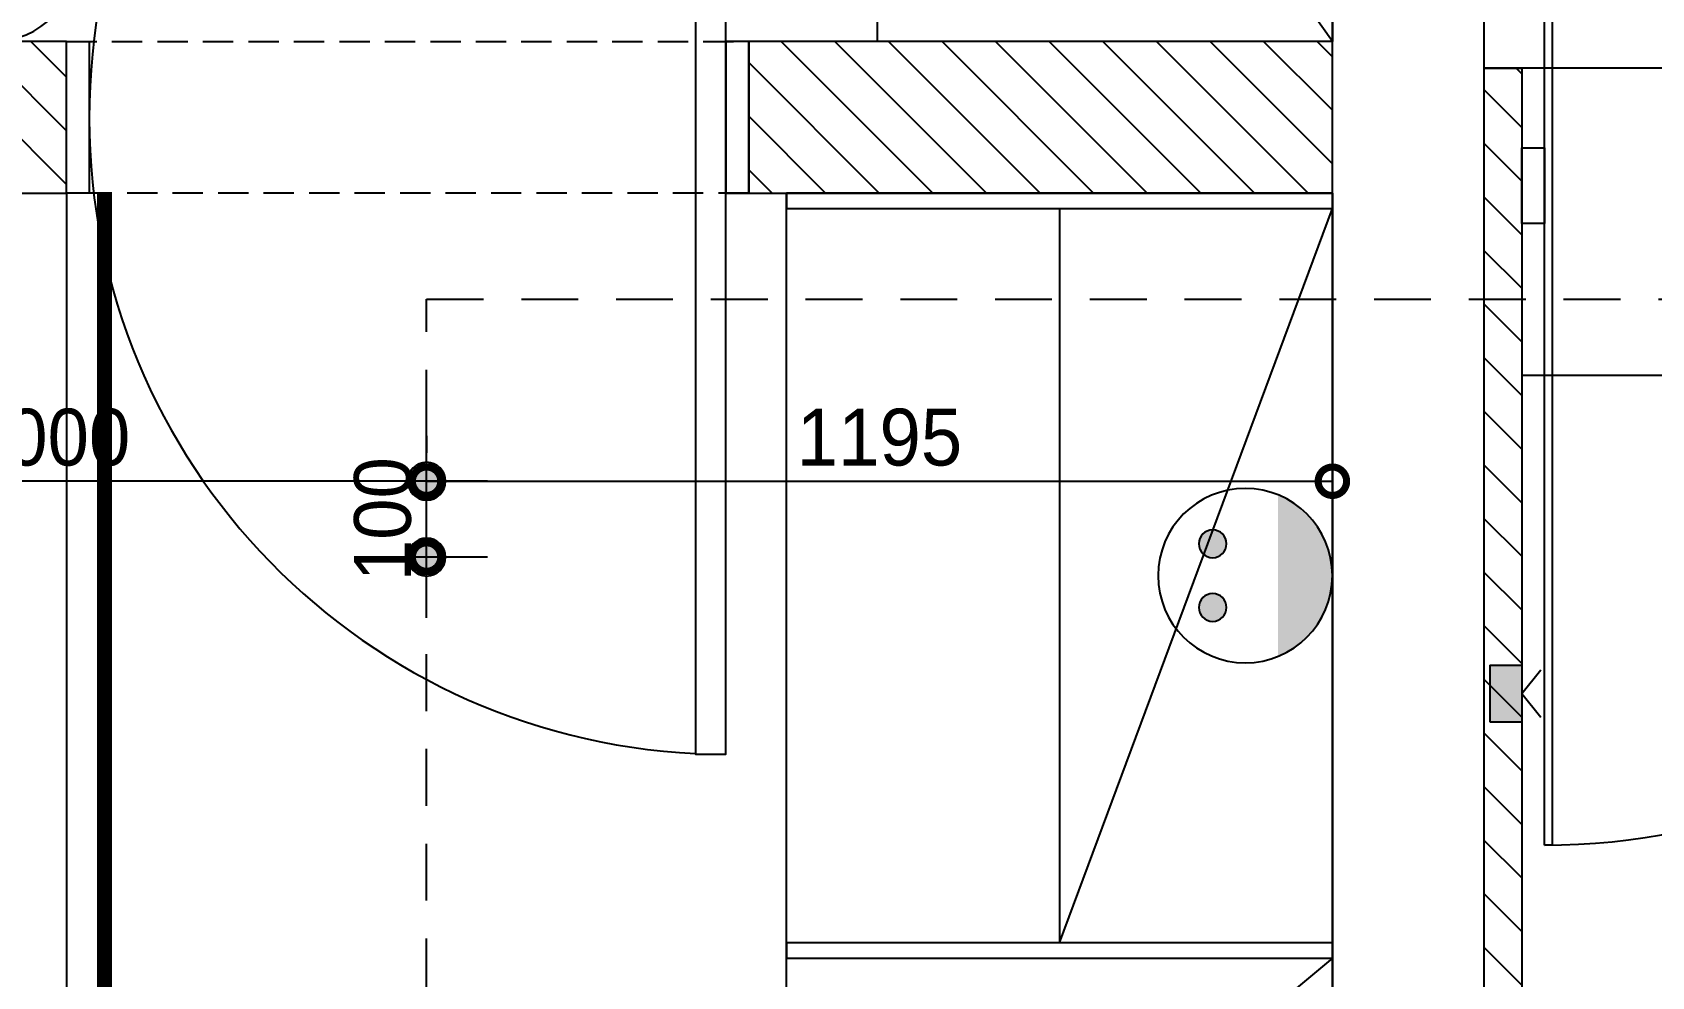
# Model space of a CAD drawing. Header units: inches. Extents: x -53835 to 52744, y -79586 to -50910.
# Drawn here: x 20576 to 22712, y -55410 to -54165 of the extents above; entities that cross this region are included whole.
import ezdxf

# ---------------------------------------------------------------- set-up
doc = ezdxf.new("R2010")
doc.units = ezdxf.units.IN
doc.header["$LTSCALE"] = 50
doc.header["$MEASUREMENT"] = 0
doc.linetypes.add('DH-HID2', pattern=[1.2, 0.8, -0.4])
doc.linetypes.add('HID', pattern=[2.5, 1.5, -1])
for name, color, linetype in [('03-WAL NEW', 3, 'Continuous'), ('06-FUR', 6, 'Continuous'), ('06-LIGHT', 4, 'Continuous'), ('07-DIM WAL', 5, 'Continuous'), ('3.기호.계단선', 30, 'Continuous'), ('CO-DO-FR', 7, 'Continuous'), ('CO-DOOR', 8, 'Continuous'), ('ELEV', 7, 'Continuous'), ('RC-LIGHT', 7, 'Continuous'), ('도면층2', 2, 'Continuous'), ('설비', 140, 'Continuous')]:
    doc.layers.add(name, color=color, linetype=linetype)
doc.styles.add('스타일1', font='HY울릉도M.TTF')
doc.styles.add('코레일둥고', font='Korail_Round_Gothic_Medium.ttf')
doc.dimstyles.new('30', dxfattribs={"dimscale": 30, "dimtxt": 2.5, "dimasz": 2.5, "dimexe": 1.25, "dimexo": 2, "dimtad": 1, "dimdec": 0, "dimtxsty": '스타일1', "dimblk": 'DOTSMALL', "dimcen": 2.5, "dimclrd": 1, "dimclre": 1, "dimclrt": 2, "dimadec": 0, "dimazin": 0, "dimtfac": 1, "dimtix": 1, "dimtmove": 0, "dimatfit": 3, "dimldrblk": 'DOTSMALL', "dimfxl": 1.25, "dimarcsym": 0})
pattern_1 = [(135, (-58109.61, -20748.035), (-35.35534, -35.35534), [])]

# ---------------------------------------------------------------- blocks, each defined once
blk = doc.blocks.new('vudauseh')
at = {"layer": '도면층2'}
for p, q in [((-43472.2, -58865.2), (-43472.2, -54864.2)), ((-43272.2, -59085.2), (-43272.2, -54864.2))]:
    blk.add_line(p, q, dxfattribs=at)
blk = doc.blocks.new('D-013')
at = {"layer": 'CO-DO-FR'}
for points in [[(0, 200), (30, 200), (30, 0), (0, 0)], [(900, 200), (870, 200), (870, 0), (900, 0)]]:
    blk.add_lwpolyline(points, close=True, dxfattribs=at)
at = {"layer": 'CO-DOOR'}
blk.add_lwpolyline([(830, 940), (830, -740), (870, -740), (870, 940)], close=True, dxfattribs=at)
blk.add_arc((870, 100), 840, 90, 267.2706, dxfattribs=at)
blk = doc.blocks.new('cjswjdehds')
at = {"layer": '03-WAL NEW'}
h = blk.add_hatch(dxfattribs=at)
h.set_pattern_fill('_USER', color=256, scale=50, angle=135, pattern_type=0)
h.set_pattern_definition(pattern_1)
h.paths.add_polyline_path([(20621.3, -54177), (20091.3, -54177), (20091.3, -54377), (20621.3, -54377)])
h = blk.add_hatch(dxfattribs=at)
h.set_pattern_fill('_USER', color=256, scale=50, angle=135, pattern_type=0)
h.set_pattern_definition(pattern_1)
h.paths.add_polyline_path([(22291.3, -54377), (22291.3, -54177), (21691.3, -54177), (21521.3, -54177), (21521.3, -54377)])
h = blk.add_hatch(dxfattribs=at)
h.set_pattern_fill('_USER', color=256, scale=50, angle=135, pattern_type=0)
h.set_pattern_definition([(135, (0, 0), (-35.35534, -35.35534), [])])
h.paths.add_polyline_path([(22641.3, -57517), (22541.3, -57517), (22541.3, -54212), (22491.3, -54212), (22491.3, -57857), (21930.3, -57857), (21930.3, -57637), (21571.3, -57637), (21571.3, -58157), (22641.3, -58157)])
blk.add_lwpolyline([(20621.3, -54177), (20091.3, -54177), (20091.3, -54377), (20621.3, -54377)], close=True, dxfattribs=at)
for points in [[(22291.3, -54177), (21521.3, -54177), (21521.3, -54377), (22291.3, -54377)], [(22491.3, -54212), (22541.3, -54212), (22541.3, -57517)]]:
    blk.add_lwpolyline(points, dxfattribs=at)
at = {"layer": '06-FUR', "color": 8}
for p, q in [((22291.3, -54177), (21691.3, -53322)), ((22291.3, -55386), (21571.3, -55986))]:
    blk.add_line(p, q, dxfattribs=at)
for points in [[(22291.3, -54177), (21691.3, -54177), (21691.3, -53322), (22291.3, -53322)], [(21571.3, -54397), (22291.3, -54397), (22291.3, -54377), (21571.3, -54377)], [(21571.3, -54377), (22291.3, -54377), (22291.3, -57637), (21571.3, -57637)], [(21571.3, -55386), (22291.3, -55386), (22291.3, -55366), (21571.3, -55366)]]:
    blk.add_lwpolyline(points, close=True, dxfattribs=at)
blk.add_lwpolyline([(21931.3, -54397), (21931.3, -55366), (22291.3, -54397)], dxfattribs=at)
at = {"layer": 'CO-DO-FR', "color": 8}
blk.add_lwpolyline([(22541.3, -54317), (22571.3, -54317), (22571.3, -54417), (22541.3, -54417)], close=True, dxfattribs=at)
at = {"layer": 'CO-DOOR', "color": 251, "linetype": 'DH-HID2'}
for p, q in [((20621.3, -54177), (21521.3, -54177)), ((21521.3, -54377), (20621.3, -54377))]:
    blk.add_line(p, q, dxfattribs=at)
at = {"layer": 'CO-DOOR', "color": 8}
blk.add_lwpolyline([(22571.3, -55237), (22571.3, -53497), (22581.3, -53497), (22581.3, -55237)], close=True, dxfattribs=at)
blk.add_arc((22571.3, -54367), 870, 270, 90, dxfattribs=at)
blk.add_blockref('vudauseh', (65763.6, 1228.2))
at = {"layer": 'CO-DOOR'}
blk.add_blockref('D-013', (20621.3, -54377), dxfattribs=at)
blk = doc.blocks.new('1')
at = {"linetype": 'Continuous'}
h = blk.add_hatch(color=4, dxfattribs=at)
h.dxf.hatch_style = 1
edge = h.paths.add_edge_path()
edge.add_arc((11539653.5, -14273503.8), 37.5, 0, 360)
at = {"color": 1, "linetype": 'Continuous'}
for p, q in [((11539653.5, -14273637.1), (11539653.5, -14273370.5)), ((11539520.2, -14273503.8), (11539786.8, -14273503.8))]:
    blk.add_line(p, q, dxfattribs=at)
at = {"color": 4, "linetype": 'Continuous'}
for radius in [41.5, 37.5]:
    blk.add_circle((11539653.5, -14273503.8), radius, dxfattribs=at)
blk = doc.blocks.new('_DOTSMALL')
at = {"color": 0, "linetype": 'ByBlock', "const_width": 0.5}
blk.add_lwpolyline([(-0.0625, 0, 1), (0.0625, 0, 1)], format="xyb", close=True, dxfattribs=at)
blk = doc.blocks.new('*D395')
at = {"layer": '07-DIM WAL', "color": 1, "lineweight": -2, "transparency": 16777216}
for p, q in [((21096.3, -54932), (21096.3, -54682)), ((21156.3, -54757), (21133.8, -54757)), ((21036.3, -54857), (21058.8, -54857))]:
    blk.add_line(p, q, dxfattribs=at)
at = {"layer": 'Defpoints', "color": 0, "transparency": 16777216}
for p in [(21096.3, -54757), (21096.3, -54757), (21096.3, -54857)]:
    blk.add_point(p, dxfattribs=at)
at = {"layer": '07-DIM WAL', "color": 1, "lineweight": -2, "transparency": 16777216, "xscale": 75, "yscale": 75, "zscale": 75}
for p, rotation in [((21096.3, -54757), 270), ((21096.3, -54857), 90)]:
    blk.add_blockref('_DOTSMALL', p, dxfattribs=dict(at, rotation=rotation))
at = {"layer": '07-DIM WAL', "color": 2, "transparency": 16777216, "insert": (21038.6, -54807), "char_height": 75, "attachment_point": 5, "rotation": 90, "style": '스타일1'}
blk.add_mtext('100', dxfattribs=at)
blk = doc.blocks.new('*D397')
at = {"layer": '07-DIM WAL', "color": 1, "lineweight": -2, "transparency": 16777216}
for p, q in [((21096.3, -54697), (21096.3, -54719.5)), ((22291.3, -54697), (22291.3, -54719.5)), ((21096.3, -54757), (22291.3, -54757))]:
    blk.add_line(p, q, dxfattribs=at)
at = {"layer": 'Defpoints', "color": 0, "transparency": 16777216}
for p in [(21096.3, -54757), (22291.3, -54757), (22291.3, -54757)]:
    blk.add_point(p, dxfattribs=at)
at = {"layer": '07-DIM WAL', "color": 1, "lineweight": -2, "transparency": 16777216, "xscale": 75, "yscale": 75, "zscale": 75, "rotation": 180}
blk.add_blockref('_DOTSMALL', (21096.3, -54757), dxfattribs=at)
at = {"layer": '07-DIM WAL', "color": 1, "lineweight": -2, "transparency": 16777216, "xscale": 75, "yscale": 75, "zscale": 75}
blk.add_blockref('_DOTSMALL', (22291.3, -54757), dxfattribs=at)
at = {"layer": '07-DIM WAL', "color": 2, "transparency": 16777216, "insert": (21693.8, -54699.3), "char_height": 75, "attachment_point": 5, "style": '스타일1'}
blk.add_mtext('1195', dxfattribs=at)
blk = doc.blocks.new('*D468')
at = {"layer": '07-DIM WAL', "color": 1, "lineweight": -2, "transparency": 16777216}
for p, q in [((21096.3, -54697), (21096.3, -54719.5)), ((20096.3, -54728.9), (20096.3, -54719.5)), ((21096.3, -54757), (20096.3, -54757))]:
    blk.add_line(p, q, dxfattribs=at)
at = {"layer": 'Defpoints', "color": 0, "transparency": 16777216}
for p in [(20096.3, -54757), (21096.3, -54757), (20096.3, -54788.9)]:
    blk.add_point(p, dxfattribs=at)
at = {"layer": '07-DIM WAL', "color": 1, "lineweight": -2, "transparency": 16777216, "xscale": 75, "yscale": 75, "zscale": 75, "rotation": 180}
blk.add_blockref('_DOTSMALL', (20096.3, -54757), dxfattribs=at)
at = {"layer": '07-DIM WAL', "color": 1, "lineweight": -2, "transparency": 16777216, "xscale": 75, "yscale": 75, "zscale": 75}
blk.add_blockref('_DOTSMALL', (21096.3, -54757), dxfattribs=at)
at = {"layer": '07-DIM WAL', "color": 2, "transparency": 16777216, "insert": (20596.3, -54699.3), "char_height": 75, "attachment_point": 5, "style": '스타일1'}
blk.add_mtext('1000', dxfattribs=at)
blk = doc.blocks.new('ZHSTP')
at = {"layer": '설비'}
h = blk.add_hatch(color=10, dxfattribs=at)
edge = h.paths.add_edge_path()
edge.add_arc((19460.2, -67971.4), 18.3, 0, 360)
h = blk.add_hatch(color=10, dxfattribs=at)
edge = h.paths.add_edge_path()
edge.add_arc((19544.2, -67971.4), 18.3, 0, 360)
h = blk.add_hatch(color=10, dxfattribs=at)
edge = h.paths.add_edge_path()
edge.add_line((19608.9, -68057.4), (19395.5, -68057.4))
edge.add_ellipse((19502.2, -68014.4), major_axis=(81.3, 81.3), ratio=1, start_angle=156.9578, end_angle=293.0422)
at = {"layer": '설비', "color": 10}
for centre, radius in [((19502.2, -68014.4), 115), ((19460.2, -67971.4), 18.3), ((19544.2, -67971.4), 18.3)]:
    blk.add_circle(centre, radius, dxfattribs=at)
blk = doc.blocks.new('SW')
at = {"layer": '설비', "color": 140}
blk.add_circle((11533254.1, -14277699.4), 184, dxfattribs=at)
at = {"layer": '설비', "color": 140, "insert": (11533320, -14277600.8), "char_height": 197.143, "width": 314.327, "attachment_point": 3, "style": '코레일둥고'}
blk.add_mtext('{\\fMalgun Gothic|b0|i0|c129|p50;S}', dxfattribs=at)
blk = doc.blocks.new('A$C352B2FE2')
at = {"layer": '07-DIM WAL', "transparency": 33554687}
h = blk.add_hatch(color=140, dxfattribs=at)
h.dxf.hatch_style = 1
h.paths.add_polyline_path([(75, 0), (75, 42.2), (0, 42.2), (0, 0)])
at = {"layer": 'ELEV'}
for p, q in [((37.5, 42.2), (6.4, 67.3)), ((37.5, 42.2), (68.6, 67.3)), ((0, 42.2), (75, 42.2)), ((0, 0), (0, 42.2)), ((75, 0), (75, 42.2)), ((0, 0), (75, 0))]:
    blk.add_line(p, q, dxfattribs=at)

msp = doc.modelspace()

# ---------------------------------------------------------------- linework, layer by layer
at = {"layer": '06-LIGHT'}
for p, q in [((23763.349, -54212.315), (22491.349, -54212.315)), ((23763.349, -54617.315), (22541.349, -54617.315))]:
    msp.add_line(p, q, dxfattribs=at)
msp.add_lwpolyline([(20621.349, -54377.002), (20621.349, -57637.002), (19808.631, -57637.002)], dxfattribs=at)
at = {"layer": '06-LIGHT', "color": 10, "linetype": 'HID'}
msp.add_lwpolyline([(20671.349, -54377.002, 20, 20, 0), (20671.349, -57637.002, 20, 20, 0)], format="xyseb", dxfattribs=at)
at = {"layer": '3.기호.계단선', "linetype": 'HID'}
msp.add_lwpolyline([(21096.349, -55435.114), (21096.349, -54517.002), (24715.198, -54517.002), (24715.198, -54867.905), (25184.031, -54867.905), (25184.031, -55139.42)], dxfattribs=at)

# ---------------------------------------------------------------- block references
msp.add_blockref('cjswjdehds', (0, 0))
at = {"rotation": 270}
msp.add_blockref('A$C352B2FE2', (22499.162, -54999.502), dxfattribs=at)
at = {"layer": '07-DIM WAL', "xscale": -1, "rotation": 89.99999999999993}
msp.add_blockref('ZHSTP', (-45838.037, -35379.296), dxfattribs=at)
at = {"layer": 'RC-LIGHT', "xscale": -0.6024096385271789, "yscale": 0.6024096385271789, "zscale": 0.6024096385271789}
for p in [(6972694.842, 8543739.257), (6972694.842, 8543639.257)]:
    msp.add_blockref('1', p, dxfattribs=at)
at = {"layer": '설비', "color": 140, "xscale": -0.625, "yscale": 0.625, "zscale": 0.625}
msp.add_blockref('SW', (7228807.08, 8869500.151), dxfattribs=at)

# ---------------------------------------------------------------- dimensions: what is measured, and where the dimension line sits
at = {"layer": '07-DIM WAL'}
for base, p2, picture, middle in [((20096.349, -54757.002), (20096.349, -54788.937), '*D468', (20596.349, -54699.254)), ((22291.349, -54757.002), (22291.349, -54757.002), '*D397', (21693.849, -54699.304))]:
    dim = msp.add_linear_dim(base=base, p1=(21096.349, -54757.002), p2=p2, dimstyle='30', dxfattribs=at)
    dim.commit()
    dim.dimension.update_dxf_attribs({"geometry": picture, "text_midpoint": middle})
dim = msp.add_linear_dim(base=(21096.349, -54757.002), p1=(21096.349, -54857.002), p2=(21096.349, -54757.002), angle=90, dimstyle='30', dxfattribs=at)
dim.commit()
dim.dimension.update_dxf_attribs({"geometry": '*D395', "text_midpoint": (21038.601, -54807.002)})

doc.saveas('drawing.dxf')
